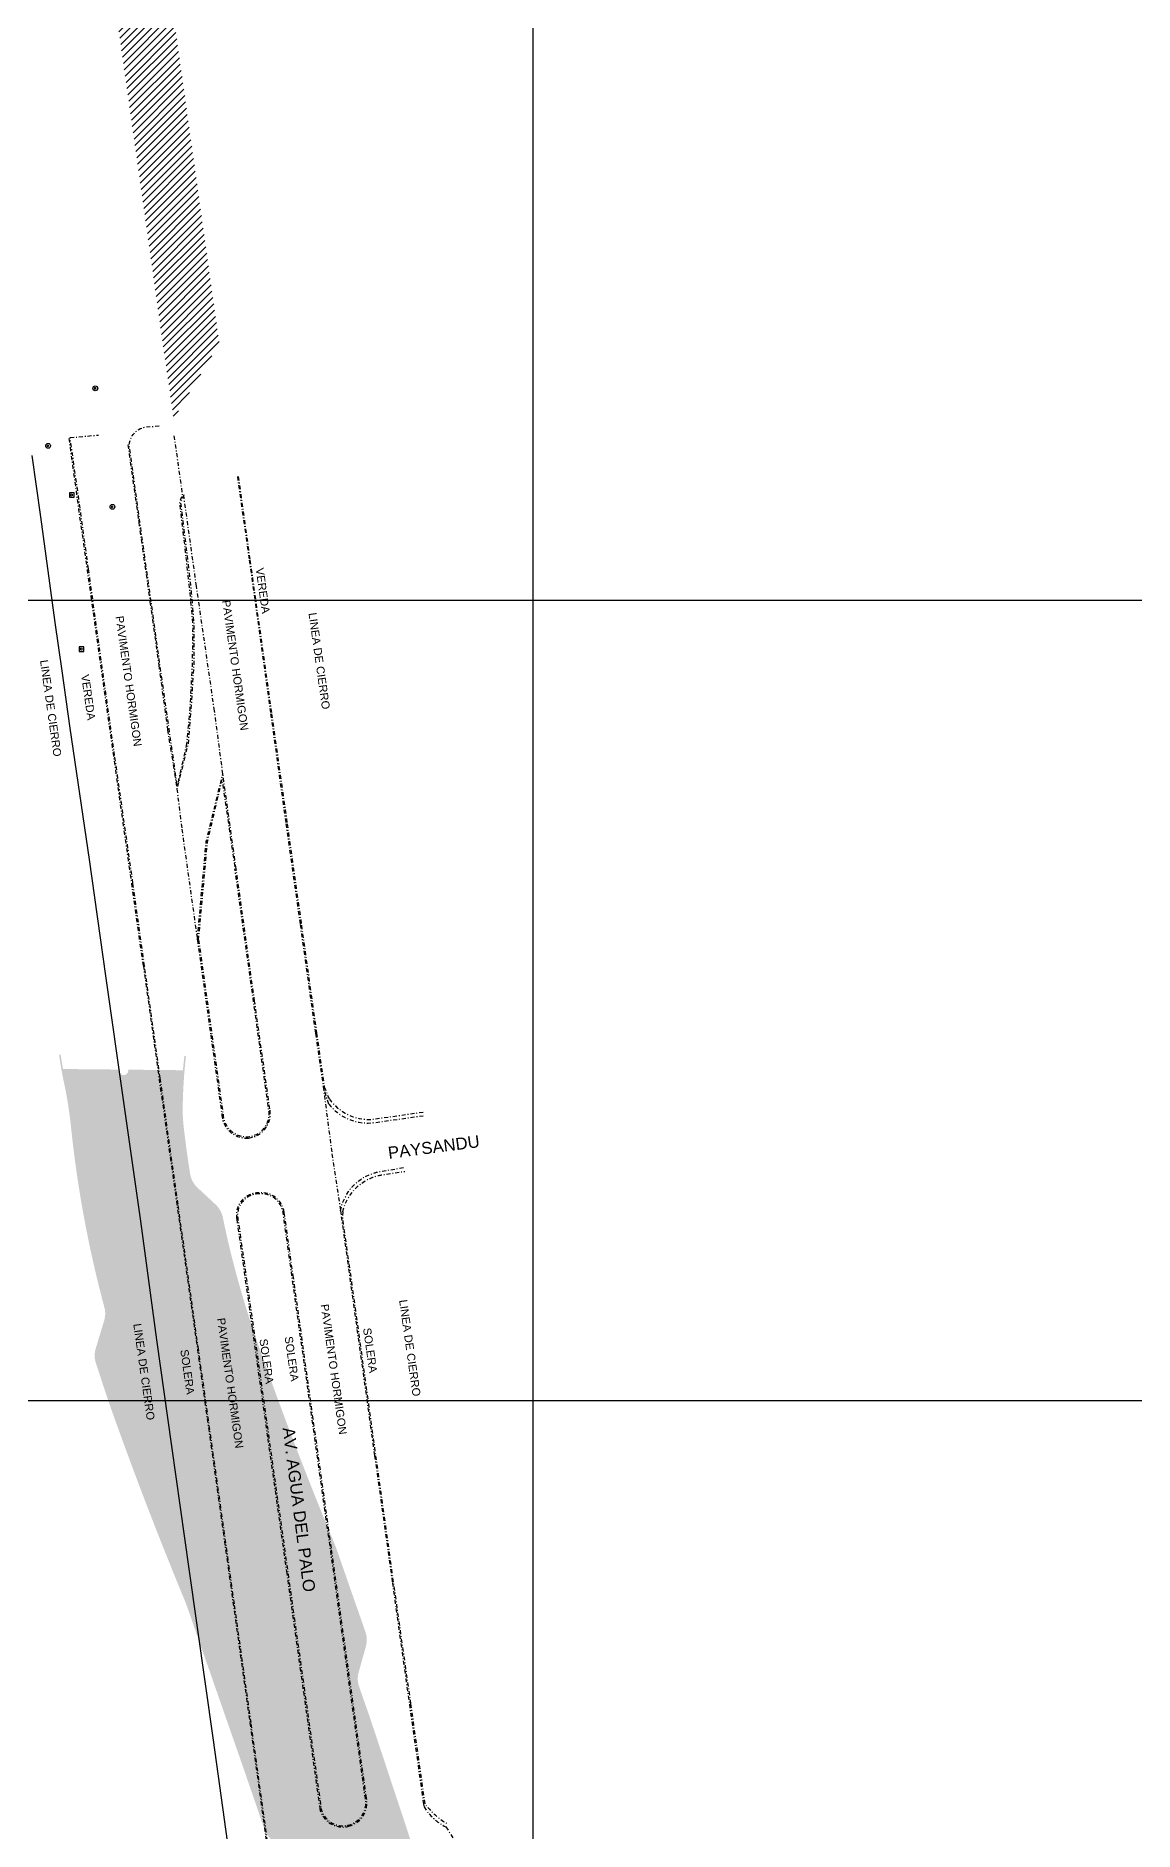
# Model space of a CAD drawing. Extents: x 352140 to 354978, y 6304672 to 6307963.
# Drawn here: x 352737.9 to 352875.1, y 6305646.2 to 6305870.5 of the extents above; entities that cross this region are included whole.
import ezdxf

# ---------------------------------------------------------------- set-up
doc = ezdxf.new("R2010")
doc.units = 0
doc.linetypes.add('DASHED', pattern=[19.049999999999997, 12.7, -6.35])
doc.linetypes.add('JPG_DASHDOT', pattern=[1, 0.5, -0.25, 0, -0.25])
doc.layers.get('0').update_dxf_attribs({"linetype": 'CONTINUOUS'})
for name, color, linetype in [('03_S2_Pav ext_Borde vereda', 7, 'CONTINUOUS'), ('1-CALLE_NOMBRE', 6, 'CONTINUOUS'), ('1-coordenadas', 8, 'CONTINUOUS'), ('1-TEXTOS', 7, 'CONTINUOUS'), ('2-ACHURADO PAVIMENTO HORMIGON 3', 8, 'CONTINUOUS'), ('C-TOPO - BORDE - 2', 7, 'CONTINUOUS'), ('TOP-URB-SOLERAS', 2, 'JPG_DASHDOT'), ('Z-CI', 253, 'CONTINUOUS'), ('Z-CR', 253, 'CONTINUOUS')]:
    doc.layers.add(name, color=color, linetype=linetype)
doc.styles.add('A', font='arial.ttf', dxfattribs={"height": 2})
doc.styles.add('ROMANS', font='romans.shx', dxfattribs={"width": 0.75})

# ---------------------------------------------------------------- blocks, each defined once
blk = doc.blocks.new('COORDENADAS')
at = {"layer": '1-coordenadas'}
for p, q in [((620, -900.625), (620, -0.625)), ((20, -400.625), (1420, -400.625)), ((20, -500.625), (1420, -500.625))]:
    blk.add_line(p, q, dxfattribs=at)
blk = doc.blocks.new('CR')
at = {"layer": 'Z-CR', "color": 9, "true_color": 0xbdbdbd}
for p, q in [((-1.125, 1.125), (-1.125, -1.125)), ((1.125, 1.125), (-1.125, 1.125)), ((1.125, -1.125), (1.125, 1.125)), ((-1.125, -1.125), (1.125, -1.125))]:
    blk.add_line(p, q, dxfattribs=at)
at = {"layer": 'Z-CR', "color": 9, "true_color": 0xbdbdbd, "style": 'ROMANS'}
blk.add_text('CI', height=0.9, dxfattribs=at).set_placement((-0.6514367137569934, -0.4521266222000122))
blk = doc.blocks.new('CI')
at = {"layer": 'Z-CI'}
blk.add_circle((0, 0), 1.2, dxfattribs=at)
at = {"layer": 'Z-CI', "style": 'ROMANS'}
blk.add_text('CI', height=0.8, rotation=359.999999999977, dxfattribs=at).set_placement((-0.5790548566146754, -0.401890331827417))

msp = doc.modelspace()

# ---------------------------------------------------------------- hatches: boundary and pattern name
at = {"layer": '03_S2_Pav ext_Borde vereda'}
h = msp.add_hatch(dxfattribs=at)
h.set_pattern_fill('DOTS', color=256, scale=0.2)
h.set_pattern_definition([(0, (0, 0), (0.079375, 0.15875), [0, -0.15875])])
edge = h.paths.add_edge_path()
edge.add_arc((352748.807107874, 6305741.269405212), 0.5999999997963799, 191.9514691490308, 355.6454640378288, ccw=False)
edge.add_arc((352792.1656155872, 6305750.44716257), 44.91919923949852, 191.6658296357323, 191.9514692418356, ccw=False)
edge.add_line((352748.1742863799, 6305741.364353815), (352741.2376582708, 6305741.435018855))
edge.add_arc((352792.1656293169, 6305750.447165456), 51.71921326952407, 188.0125546036902, 190.0350986090664, ccw=False)
edge.add_line((352740.9513223081, 6305743.238019956), (352740.7490681265, 6305743.240089635))
edge.add_arc((352792.1656290702, 6305750.447165417), 51.91921301991067, 187.9791811750896, 192.0602721960892)
edge.add_arc((352692.4959415311, 6305729.152110391), 50.00000000047035, 5.60378649539922, 12.060272198245514, ccw=False)
edge.add_arc((352885.4862939289, 6305749.065308514), 144.0158244129297, 185.9908039764865, 195.0562448024133)
edge.add_arc((352743.5173332062, 6305710.875430023), 2.999999999954398, -16.830452785358773, 15.056244806888003, ccw=False)
edge.add_line((352746.3888304307, 6305710.006808305), (352745.3287429145, 6305706.502361781))
edge.add_arc((352748.2002401392, 6305705.633740064), 2.999999999812464, 163.1695472326319, 198.169547144002)
edge.add_line((352745.3498263664, 6305704.698250178), (352746.8300326544, 6305700.188099444))
edge.add_arc((353217.9831608642, 6305866.064499031), 499.500000161972, 199.3953684079003, 202.5348664856801)
edge.add_line((352756.6217413522, 6305674.633334516), (352763.639245148, 6305654.529240481))
edge.add_line((352763.639245148, 6305654.529240481), (352766.4264742089, 6305646.43549965))
edge.add_arc((352769.2629942663, 6305647.412307692), 2.9999999976121, 199.0020922070788, 234.0030550648001)
edge.add_line((352767.499767926, 6305644.98516269), (352769.961697802, 6305643.196603284))
edge.add_arc((352768.1984038475, 6305640.769507402), 2.999999998837941, 17.976358872040123, 54.00145895067271, ccw=False)
edge.add_arc((351870.7856452978, 6305349.591750081), 946.4692075336546, 17.705959740535604, 17.976358882199122, ccw=False)
edge.add_arc((357774.1697823623, 6306970.410759049), 5176.320896709754, 194.9225132431574, 195.0618194246089)
edge.add_arc((352345.6738984999, 6305526.266111681), 441.25611932077, 9.34097559351909, 12.96792143707961, ccw=False)
edge.add_line((352781.0789138558, 6305597.886188761), (352781.4489845983, 6305594.732162509))
edge.add_line((352781.4489845983, 6305594.732162509), (352781.7118784937, 6305591.659914605))
edge.add_line((352781.7118784937, 6305591.659914605), (352781.8385024114, 6305588.604119238))
edge.add_line((352781.8385024114, 6305588.604119238), (352781.8364175631, 6305585.624834009))
edge.add_line((352781.8364175631, 6305585.624834009), (352781.7649684186, 6305582.656344377))
edge.add_line((352781.7649684186, 6305582.656344377), (352781.6942478663, 6305579.727721356))
edge.add_line((352781.6942478663, 6305579.727721356), (352781.691797965, 6305576.786303966))
edge.add_line((352781.691797965, 6305576.786303966), (352781.8162957234, 6305573.823646761))
edge.add_line((352781.8162957234, 6305573.823646761), (352782.1333105433, 6305570.857434381))
edge.add_line((352782.1333105433, 6305570.857434381), (352782.4224084729, 6305567.892524181))
edge.add_arc((352351.0161265206, 6305527.324169742), 433.3095561949082, 3.225521572061382, 5.372151809226523, ccw=False)
edge.add_line((352783.6392338263, 6305551.704869383), (352784.6630526486, 6305533.533094569))
edge.add_line((352784.6630526486, 6305533.533094569), (352784.8627359697, 6305533.544344959))
edge.add_line((352784.8627359697, 6305533.544344959), (352784.7614824652, 6305535.341494849))
edge.add_line((352784.7614824652, 6305535.341494849), (352791.0515502285, 6305535.695884546))
edge.add_line((352791.0515502285, 6305535.695884546), (352790.1289417631, 6305552.070507038))
edge.add_arc((352351.1669668967, 6305527.338883463), 439.6581269387245, 3.224701052057836, 6.060573711218999)
edge.add_arc((352790.3565918117, 6305573.969071733), 1.999999999945699, 6.0606032980845725, 186.0606032980846, ccw=False)
edge.add_arc((352351.1622991182, 6305527.338432359), 443.6628162556926, 3.217449181925076, 6.060568264723997, ccw=False)
edge.add_line((352794.1257775217, 6305552.239262236), (352795.0452190058, 6305535.920892466))
edge.add_line((352795.0452190058, 6305535.920892466), (352802.3336578499, 6305536.331531545))
edge.add_line((352802.3336578499, 6305536.331531545), (352802.4349161039, 6305534.534381922))
edge.add_line((352802.4349161039, 6305534.534381922), (352802.6345994249, 6305534.545632312))
edge.add_line((352802.6345994249, 6305534.545632312), (352801.6139020642, 6305552.661151838))
edge.add_arc((352351.1825943538, 6305527.340050788), 451.1424621161192, 3.217509190977135, 7.539579774249303)
edge.add_line((352798.424685217, 6305586.534926279), (352797.9012403427, 6305589.488875955))
edge.add_line((352797.9012403427, 6305589.488875955), (352797.3365728213, 6305592.434019568))
edge.add_line((352797.3365728213, 6305592.434019568), (352796.6958768523, 6305595.358217658))
edge.add_line((352796.6958768523, 6305595.358217658), (352795.9831012638, 6305598.256702546))
edge.add_line((352795.9831012638, 6305598.256702546), (352795.2312406748, 6305601.14139499))
edge.add_line((352795.2312406748, 6305601.14139499), (352794.4777506102, 6305604.032520927))
edge.add_line((352794.4777506102, 6305604.032520927), (352793.7600799335, 6305606.950839449))
edge.add_line((352793.7600799335, 6305606.950839449), (352793.1116245539, 6305609.908244738))
edge.add_line((352793.1116245539, 6305609.908244738), (352792.5394792675, 6305612.889795138))
edge.add_line((352792.5394792675, 6305612.889795138), (352792.0324970306, 6305615.833367012))
edge.add_arc((352349.3794959823, 6305527.058193442), 451.4672864997696, 11.34036856314948, 13.00836214571379)
edge.add_arc((357774.1697955242, 6306970.41076279), 5162.320910391518, 194.9999834352606, 195.0646242227744, ccw=False)
edge.add_arc((357774.169782392, 6306970.410758941), 5162.320896710819, 194.9187546239539, 194.9999834317284, ccw=False)
edge.add_arc((351870.7856503583, 6305349.591751711), 960.4692022169403, 17.6855815163341, 18.02844618382459)
edge.add_line((352784.0986754693, 6305646.846535643), (352779.7127917055, 6305660.065130418))
edge.add_line((352779.7127917055, 6305660.065130418), (352778.2447198638, 6305664.270935675))
edge.add_arc((352781.0771254758, 6305665.259610773), 3.000000000017311, 164.2426501831299, 199.2419723042245, ccw=False)
edge.add_line((352778.1898642501, 6305666.074302503), (352779.0965417422, 6305669.287415111))
edge.add_arc((352776.2092804626, 6305670.102106659), 3.000000002401977, 344.2426538185178, 379.2411689966837)
edge.add_line((352779.0416999381, 6305671.090742046), (352775.3130339926, 6305681.772809769))
edge.add_arc((353217.9831415489, 6305866.064496217), 479.499999810042, 199.3953684066971, 202.6028577441465, ccw=False)
edge.add_arc((352886.446909108, 6305749.31139384), 128.0066753270843, 193.0167272097847, 199.3823276591603, ccw=False)
edge.add_line((352761.7294485139, 6305720.479745409), (352761.2068808931, 6305722.929110203))
edge.add_arc((352758.2729112968, 6305722.30315301), 2.999999999924595, 12.04339099117361, 47.04339098351103)
edge.add_line((352760.3172441938, 6305724.498762949), (352758.0555260451, 6305726.604661522))
edge.add_arc((352760.0944720358, 6305728.805274901), 2.99999999984294, 189.0152662965182, 227.1838055238015, ccw=False)
edge.add_arc((352890.9046990141, 6305749.734267092), 135.473912658656, 186.6172443951816, 189.0883468521698, ccw=False)
edge.add_arc((352776.2001716926, 6305736.426527866), 19.99999999931905, 179.0500227966985, 186.6144373405044, ccw=False)
edge.add_arc((352822.4843558686, 6305735.65905512), 66.29054675840034, 173.5738066356019, 179.0500227987026, ccw=False)
edge.add_line((352756.6103221528, 6305743.07850736), (352756.4092914153, 6305743.080555354))
edge.add_arc((352822.484353839, 6305735.659055321), 66.49054471909109, 173.5914414725011, 175.1486086874124)
edge.add_line((352756.2320178947, 6305741.282267834), (352749.4122775835, 6305741.351742111))
edge.add_arc((352781.0377145955, 6305739.580912855), 31.67497596609706, 176.7951366379012, 177.0268290183054)
at = {"layer": '2-ACHURADO PAVIMENTO HORMIGON 3'}
h = msp.add_hatch(dxfattribs=at)
h.set_pattern_fill('ANSI31', color=256, scale=0.2)
h.set_pattern_definition([(45, (-167.0934497607523, -618.2674995297566), (-0.4490128060534577, 0.4490128060534577), [])])
h.paths.add_polyline_path([(352753.0355772424, 6305887.523315387), (352746.0538334295, 6305886.541050876), (352753.7538465509, 6305831.81086529), (352755.0748017174, 6305822.694426337), (352760.7748017173, 6305832.053426337)])
edge = h.paths.add_edge_path()
edge.add_arc((352725.8014872262, 6306039.460211792), 31.90839097469482, 275.7639908277268, 288.5069881376817)
edge.add_line((352735.9298588138, 6306009.201964923), (352735.6578017174, 6306011.120426338))
edge.add_line((352735.6578017174, 6306011.120426338), (352730.0818017174, 6306050.617426338))
edge.add_line((352730.0818017174, 6306050.617426338), (352722.8188017157, 6306051.890426338))
edge.add_line((352722.8188017157, 6306051.890426338), (352723.200304166, 6306049.026280492))
edge.add_line((352723.200304166, 6306049.026280492), (352724.2116557386, 6306049.170167238))
edge.add_line((352724.2116557386, 6306049.170167238), (352727.3486120979, 6306026.415956155))
edge.add_line((352727.3486120979, 6306026.415956155), (352726.3555432232, 6306026.279049024))
edge.add_line((352726.3555432232, 6306026.279049024), (352728.5988017174, 6306010.287426338))
edge.add_line((352728.5988017174, 6306010.287426338), (352728.643027758, 6306010.293648512))
edge.add_line((352728.643027758, 6306010.293648512), (352729.0060793511, 6306007.713148874))

# ---------------------------------------------------------------- linework, layer by layer
at = {"layer": 'C-TOPO - BORDE - 2', "elevation": 679.8199999999999}
msp.add_lwpolyline([(352737.335, 6305818.108), (352738.435, 6305810.444), (352740.24, 6305797.234), (352741.08, 6305791.2), (352742.0900000001, 6305784.042), (352744.515, 6305767.628), (352746.558, 6305753.057), (352748.782, 6305737.275), (352750.911, 6305722.414), (352752.915, 6305707.616), (352754.798, 6305694.328), (352756.952, 6305678.999), (352760.023, 6305657.561), (352762.163, 6305641.971)], dxfattribs=at)
at = {"layer": 'TOP-URB-SOLERAS'}
msp.add_line((352789.102, 6305646.736), (352793.3546213792, 6305640.142921178), dxfattribs=at)
at = {"layer": 'TOP-URB-SOLERAS', "flags": 128}
for points in [[(352756.6870000001, 6305782.083), (352755.521, 6305776.853999999), (352753.3610000001, 6305791.912), (352752.259, 6305799.841), (352750.855, 6305809.772000001), (352749.511, 6305819.437999999, -0.3170334047111049), (352751.4570000001, 6305821.647000001), (352753.467, 6305821.812000001)], [(352758.189, 6305757.571), (352759.845, 6305745.743), (352761.245, 6305735.757, 0.4196226691646576), (352764.4, 6305732.972, 0.4490223630162601), (352766.94, 6305736.402000001), (352765.061, 6305749.833), (352762.729, 6305766.457)], [(352764.422, 6305732.812999999, 0.4425734967407398), (352767.0879999993, 6305736.449)], [(352774.4620000001, 6305737.052999999, 0.2464373752287904), (352779.7800000001, 6305734.695), (352786.439, 6305735.624)], [(352774.535, 6305737.677999999, 0.2540334593744603), (352779.7460000001, 6305735.139), (352786.363, 6305736.068)], [(352761.097, 6305735.72, 0.4203669384706797), (352764.422, 6305732.812999999)], [(352775.929, 6305723.708, -0.2550313269520148), (352779.4920000001, 6305728.205, -0.0543090193113606), (352781.021, 6305728.666), (352783.955, 6305729.134)], [(352776.219, 6305723.611, -0.2366791436492151), (352779.609, 6305727.77, -0.0655405552820688), (352781.1370000001, 6305728.227999999), (352783.977, 6305728.639)], [(352765.782, 6305725.83, 0.4763896629032172), (352763.105, 6305722.694), (352765.045, 6305709.049), (352766.977, 6305695.299), (352769.316, 6305678.701), (352773.493080734, 6305649.105980413)], [(352768.886, 6305723.524, 0.4033696918866555), (352765.735, 6305725.962, 0.473820595778762)], [(352773.479, 6305649.103999999, 0.4332422966471465), (352776.938, 6305646.973999999, 0.3984121650223176), (352779.027, 6305650.334), (352776.9320000001, 6305665.207), (352774.648, 6305681.54), (352772.363, 6305697.725), (352769.8920000001, 6305715.345), (352768.745, 6305723.51, 0.4029683872965101), (352765.782, 6305725.83, 0.5609618332275436)], [(352784.679, 6305662.102000001), (352786.445, 6305649.675, 0.1010429239349636), (352789.208, 6305647.156, 0.9009081682494258)], [(352668.1482557513, 6305632.193544926), (352668.8314728716, 6305627.101053259, 0.1590439567010201), (352675.845056371, 6305612.031777017, 0.2283199276705505), (352697.602143227, 6305603.489196168), (352712.7028787443, 6305605.556656407), (352724.090458579, 6305607.140020707), (352736.2981743546, 6305608.851377346), (352747.1947996531, 6305610.37853094), (352754.7936298206, 6305611.440995096, 0.1086419355917389), (352761.3165565675, 6305613.462665608), (352766.7837350337, 6305616.327207739, 0.220273236766778), (352770.1102288959, 6305620.739939271), (352769.8792343484, 6305620.744628984), (352769.9466505624, 6305621.208596), (352769.9995860525, 6305621.833834223), (352768.227511622, 6305634.563580026), (352767.169, 6305642.291), (352764.737, 6305659.767000001)], [(352786.357, 6305649.241, 0.1362551863495494), (352789.1020000002, 6305646.736)]]:
    msp.add_lwpolyline(points, format="xyb", dxfattribs=at)
for points in [[(352751.283, 6305754.348999999), (352749.813, 6305764.737000001), (352747.58, 6305780.592999999), (352745.8820000001, 6305792.537), (352744.304, 6305803.754), (352743.222, 6305811.402000001), (352741.9960000001, 6305820.31)], [(352742.134, 6305820.321), (352745.68, 6305820.649)], [(352743.384, 6305811.494), (352742.134, 6305820.321)], [(352749.346, 6305819.416), (352750.71, 6305809.761)], [(352755.1060000001, 6305820.539), (352755.4910000001, 6305817.889), (352756.144, 6305813.22), (352755.782, 6305812.227000001), (352756.521, 6305806.046), (352757.1, 6305800.87), (352757.454, 6305796.781), (352757.378, 6305791.857000001), (352757.08, 6305786.342999999), (352756.6870000001, 6305782.083)], [(352763.0300000001, 6305815.455), (352764.523, 6305804.992000001)], [(352763.144, 6305815.447000001), (352764.608, 6305805.004)], [(352756.3220000001, 6305813.174), (352755.929, 6305812.227999999), (352756.685, 6305806.067000001), (352757.278, 6305800.903), (352757.6110000001, 6305796.793), (352757.571, 6305791.91), (352757.228, 6305786.353999999), (352756.873, 6305782.057999999), (352755.478, 6305776.427999999)], [(352757.925, 6305801.764), (352756.3220000001, 6305813.174)], [(352744.423, 6305803.947000001), (352743.384, 6305811.494)], [(352750.71, 6305809.761), (352752.108, 6305799.816000001)], [(352746.011, 6305792.536), (352744.423, 6305803.947000001)], [(352764.523, 6305804.992000001), (352767.19, 6305785.822000001)], [(352764.608, 6305805.004), (352767.3060000001, 6305785.82)], [(352760.1710000001, 6305786.205), (352757.925, 6305801.764)], [(352752.108, 6305799.816000001), (352753.209, 6305791.887)], [(352747.698, 6305780.609), (352746.011, 6305792.536)], [(352753.209, 6305791.887), (352754.3120000001, 6305783.779)], [(352761.216, 6305778.327000001), (352760.1710000001, 6305786.205)], [(352767.19, 6305785.822000001), (352769.102, 6305772.047999999)], [(352767.3060000001, 6305785.82), (352769.254, 6305772.079)], [(352754.3120000001, 6305783.779), (352755.478, 6305776.427999999)], [(352749.982, 6305764.66), (352747.698, 6305780.609)], [(352758.0300000001, 6305757.561000001), (352759.143, 6305769.879), (352761.216, 6305778.327000001)], [(352758.189, 6305757.571), (352759.3060000001, 6305769.871), (352761.114, 6305777.592), (352762.729, 6305766.457)], [(352762.878, 6305766.433999999), (352761.216, 6305778.327000001)], [(352755.478, 6305776.427999999), (352756.0900000001, 6305771.418)], [(352756.0900000001, 6305771.418), (352758.0300000001, 6305757.561000001)], [(352769.102, 6305772.047999999), (352770.878, 6305759.473999999)], [(352769.254, 6305772.079), (352771.039, 6305759.417)], [(352765.1920000001, 6305749.901000001), (352762.878, 6305766.433999999)], [(352751.43, 6305754.317000001), (352749.982, 6305764.66)], [(352770.878, 6305759.473999999), (352772.794, 6305745.872)], [(352771.039, 6305759.417), (352772.9310000001, 6305745.916)], [(352758.0300000001, 6305757.561000001), (352759.701, 6305745.685)], [(352751.283, 6305754.348999999), (352753.2410000001, 6305740.253), (352755.473, 6305724.509), (352758.035, 6305706.453), (352760.221, 6305690.906), (352762.51, 6305674.607000001), (352764.594, 6305659.755)], [(352753.391, 6305740.328), (352751.43, 6305754.317000001)], [(352767.088, 6305736.449), (352765.1920000001, 6305749.901000001)], [(352759.701, 6305745.685), (352761.097, 6305735.72)], [(352772.794, 6305745.872), (352773.76, 6305739.208)], [(352772.9310000001, 6305745.916), (352773.886, 6305739.223999999)], [(352755.6170000001, 6305724.547999999), (352753.391, 6305740.328)], [(352773.76, 6305739.208), (352774.855, 6305730.836)], [(352774.4620000001, 6305737.052999999), (352773.76, 6305739.208)], [(352774.535, 6305737.677999999), (352773.886, 6305739.223999999)], [(352774.855, 6305730.836), (352775.929, 6305723.708)], [(352758.169, 6305706.471), (352755.6170000001, 6305724.547999999)], [(352775.929, 6305723.708), (352776.018, 6305722.986)], [(352776.018, 6305722.986), (352777.976, 6305708.905)], [(352776.219, 6305723.611), (352776.134, 6305722.998), (352778.1220000001, 6305708.892999999), (352780.3020000001, 6305693.15), (352782.5170000001, 6305677.293), (352784.679, 6305662.102000001)], [(352777.976, 6305708.905), (352780.1760000001, 6305693.122)], [(352760.364, 6305690.955), (352758.169, 6305706.471)], [(352780.1760000001, 6305693.122), (352782.398, 6305677.287)], [(352762.667, 6305674.601), (352760.364, 6305690.955)], [(352779.163, 6305650.382), (352777.079, 6305665.217), (352774.781, 6305681.563999999)], [(352782.398, 6305677.287), (352784.525, 6305662.062999999)], [(352764.737, 6305659.767000001), (352762.667, 6305674.601)], [(352771.292, 6305663.569), (352773.319, 6305649.103999999)], [(352784.525, 6305662.062999999), (352786.294, 6305649.59)], [(352764.594, 6305659.755), (352767.026, 6305642.267999999), (352768.118810638, 6305634.520300745), (352769.8518111554, 6305621.849182831)], [(352786.294, 6305649.59), (352786.357, 6305649.241)]]:
    msp.add_lwpolyline(points, dxfattribs=at)
at = {"layer": 'TOP-URB-SOLERAS'}
for points in [[(352765.735, 6305725.962, 0.4738205957212659), (352762.9520000001, 6305722.687000001), (352764.88, 6305709.02), (352766.83, 6305695.248), (352769.167, 6305678.654), (352771.292, 6305663.569)], [(352774.781, 6305681.563999999), (352772.5070000001, 6305697.731000001), (352770.0410000001, 6305715.382999999), (352768.886, 6305723.524, 0.4033696919567185)], [(352773.319, 6305649.103999999, 0.4349037159750422), (352776.968, 6305646.828, 0.3996365330049606), (352779.163, 6305650.382)]]:
    msp.add_lwpolyline(points, format="xyb", dxfattribs=at)

# ---------------------------------------------------------------- block references
at = {"color": 252, "linetype": 'DASHED'}
msp.add_blockref('COORDENADAS', (352180, 6306200.625), dxfattribs=at)
at = {"layer": 'Z-CI', "xscale": 0.25, "yscale": 0.25, "zscale": 0.25}
for p in [(352745.282, 6305826.48), (352739.378, 6305819.297), (352747.419, 6305811.679)]:
    msp.add_blockref('CI', p, dxfattribs=at)
at = {"layer": 'Z-CR', "xscale": 0.25, "yscale": 0.25, "zscale": 0.25}
for p in [(352742.351, 6305813.163), (352743.559, 6305793.9)]:
    msp.add_blockref('CR', p, dxfattribs=at)

# ---------------------------------------------------------------- texts
at = {"layer": '1-CALLE_NOMBRE', "style": 'A'}
for s, rotation, p in [('PAYSANDU', 7.390040223569411, (352781.9578958958, 6305730.205285189)), ('AV. AGUA DEL PALO', 277.293357588626, (352768.6834568128, 6305696.570010997))]:
    msp.add_text(s, height=1.5, rotation=rotation, dxfattribs=at).set_placement(p)
at = {"layer": '1-TEXTOS', "style": 'A'}
for s, p in [('VEREDA', (352765.3143730535, 6305803.968890935)), ('PAVIMENTO HORMIGON', (352761.1252299414, 6305799.95435451)), ('PAVIMENTO HORMIGON', (352747.7972123352, 6305797.971232752)), ('LINEA DE CIERRO', (352771.9206627693, 6305798.383418275)), ('LINEA DE CIERRO', (352738.3661230942, 6305792.48305609)), ('VEREDA', (352743.5045444706, 6305790.65918201)), ('PAVIMENTO HORMIGON', (352773.4372564942, 6305711.99201022)), ('LINEA DE CIERRO', (352783.2442139792, 6305712.544768659)), ('LINEA DE CIERRO', (352750.0263135085, 6305709.569815467)), ('PAVIMENTO HORMIGON', (352760.4888798514, 6305710.267213388)), ('SOLERA', (352765.7865977923, 6305707.65410855)), ('SOLERA', (352768.9341987869, 6305707.964137721)), ('SOLERA', (352778.7359768951, 6305709.021269032)), ('SOLERA', (352755.9004750219, 6305706.32540918))]:
    msp.add_text(s, height=1, rotation=278.0655005575384, dxfattribs=at).set_placement(p)

doc.saveas('drawing.dxf')
